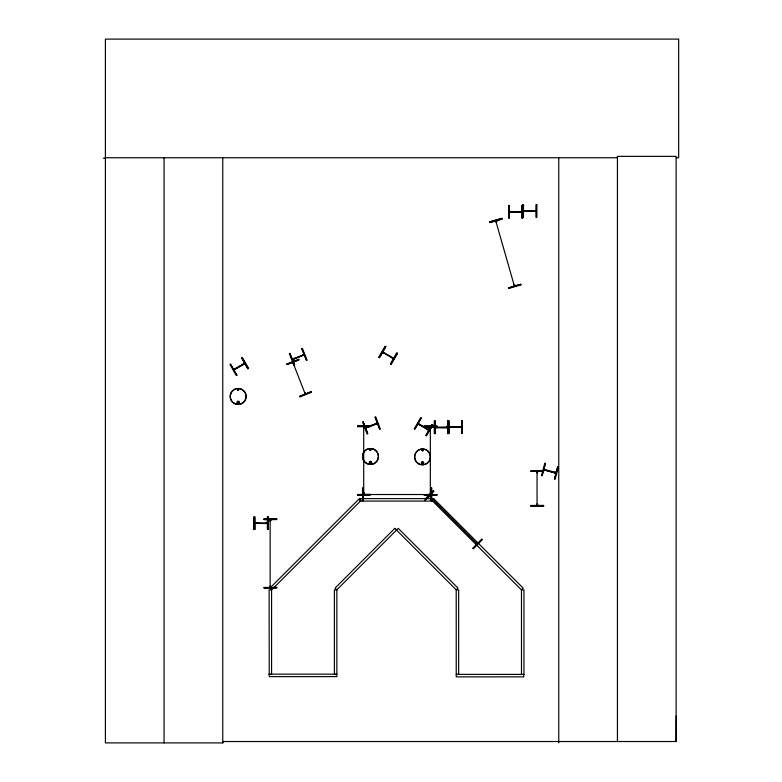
<?xml version="1.0" encoding="UTF-8"?>
<svg xmlns="http://www.w3.org/2000/svg" width="782" height="782" viewBox="0 0 782 782"><rect width="100%" height="100%" fill="white"/><g stroke="black" fill="none" stroke-linecap="round" stroke-linejoin="round"><path stroke-width="1.17" d="M222.762 157.749L222.762 742.9L222.772 741.522L676.117 741.522L676.195 716.077M383.483 353.024L383.933 352.496L382.887 352.027L393.747 358.215L392.701 357.638L392.232 358.088M417.959 423.903L428.878 430.286M427.881 429.709L428.204 429.152M429.162 429.787L428.116 429.044L427.637 429.582M430.09 496.941L429.21 495.935M429.347 496.169L430.52 496.609L429.523 495.622M476.776 542.698C476.297 544.946 477.978 542.19 476.277 543.197M292.233 359.046L293.377 358.469L293.866 359.016M270.161 520.998L270.152 519.59M363.669 427.822C365.233 428.106 362.398 427.901 363.708 426.591M363.708 494.439C362.594 492.621 365.233 492.699 364.148 494.429M430.911 427.959L430.247 428.155L430.335 426.816M430.237 494.586L430.765 493.256L430.95 494.517L429.807 494.517L429.944 493.95L429.807 494.517M536.911 504.302L537.615 504.292M237.767 389.895L238.49 389.7L237.924 390.13M369.808 449.718C370.961 452.416 371.46 447.578 369.847 449.904M370.082 449.904L370.844 449.797L370.15 449.992M421.869 450.129C423.023 452.827 423.531 447.978 421.918 450.305M422.915 450.403L422.27 450.031L422.779 450.54M244.883 363.61L234.092 369.847C232.85 369.143 235.587 368.078 234.893 369.368M243.485 363.747L244.698 363.552M244.619 363.679L234.101 369.749M496.736 222.01L496.355 220.729M514.057 284.736L514.312 285.85M514.927 285.909L514.556 284.628L514.067 285.01M270.093 519.854L270.709 519.717L270.67 520.959M270.093 520.734L270.67 520.734M270.66 587.174L270.152 587.302L270.142 586.158L270.592 587.438M363.64 426.855L363.718 427.862M363.63 493.295L364.207 493.286M364.207 494.165L363.659 494.263M430.266 427.089L430.344 428.096L430.843 427.959M430.256 493.52L430.833 493.52M430.843 494.4L430.765 493.383M536.98 471.654L537.557 471.654M537.547 505.172L537.048 505.309L537.048 471.517L537.009 472.621L537.557 472.533M542.043 475.612L545.328 463.374M542.131 475.642L545.494 463.423L544.819 463.237L541.535 475.476L542.219 475.661M545.279 470.148L544.037 469.366L543.959 469.943L556.012 473.169L543.813 469.826M554.594 472.787C554.399 471.546 556.774 472.455 555.767 473.032M557.732 466.698L554.458 478.936L555.132 479.122L558.416 466.883L557.732 466.698L554.624 478.985M304.227 354.891L292.634 359.505L292.448 358.889M377.491 423.57L365.839 428.018L365.565 427.51L367.032 427.422M366.914 427.461L366.494 427.08M371.127 462.778L371.127 462.025M421.889 462.426L421.811 463.003M423.287 463.237C422.172 459.493 421.351 465.867 423.277 462.612M537.048 471.39L537.058 472.797L537.547 471.419M292.879 362.594L293.475 362.359M293.26 363.483L293.739 363.2M305.107 393.903L305.596 393.62M254.746 522.943C256.261 521.702 256.252 524.497 255.89 522.875M266.007 522.943L267.415 522.943M523.49 210.798L524.761 210.69L524.976 211.384M448.956 426.874L461.634 426.874M378.889 357.286L385.223 346.309L385.829 346.661L379.495 357.638L378.889 357.286L385.272 346.338M379.417 357.589L385.761 346.622M382.73 352.447L393.238 358.655M396.806 352.995L390.472 363.972L391.078 364.324L397.412 353.347L396.806 352.995L390.619 364.06M391.029 364.295L397.364 353.317M414.753 429.044L421.087 418.067M421.215 418.135L414.91 429.132L414.294 428.771L420.638 417.803L421.244 418.155M418.077 424.049L418.448 423.521L419.289 424.597M429.035 429.66L428.771 430.12M426.034 435.554L432.29 424.538M496.423 220.944L495.905 220.964L496.169 222.039L496.668 221.795M496.257 222.186L495.788 220.993L514.361 285.938L514.869 285.694M237.611 389.573C240.426 388.615 236.838 392.114 237.845 389.348M238.813 402.769C235.177 403.727 240.221 399.856 238.354 403.121M422.984 450.745L423.091 449.992M363.239 494.517C363.249 493.432 365.389 494.967 364.383 493.999M292.849 362.32L293.25 363.591L293.797 363.171M305.625 393.884L305.185 392.584L304.677 393.033M521.965 212.137L509.493 212.137C508.857 211.101 511.174 211.072 510.822 212.137M521.789 212.049L509.287 212M536.169 211.384L523.696 211.384L523.754 210.739M535.895 211.306L523.49 211.238M447.685 427.656L435.212 427.656L435.134 427.08L436.239 427.568M447.509 427.568L447.509 427.031M461.556 427.412L448.956 427.314M433.355 490.822L425.261 499.014L433.316 490.773L433.815 491.272L424.909 500.285L433.687 491.145M473.012 548.387L481.859 539.306M270.601 520.871L270.592 519.59M537.488 472.66L537.488 471.517M243.534 363.562L243.661 364.236M422.006 462.27L422.544 462.045M423.082 463.335L422.348 463.531M304.002 354.363L302.839 354.774L303.152 355.311M376.191 423.375L376.162 424.079M377.237 423.658L376.992 423.003M233.73 369.378L244.483 363.171M236.897 375.125L236.291 375.477L230.006 364.471L230.563 364.148L236.819 375.165M247.874 368.781L248.481 368.43L242.146 357.462L241.53 357.814L247.894 368.772L241.687 357.726M302.898 354.657L302.859 355.439M237.963 401.665L237.503 402.769M370.248 461.576C368.332 464.44 373.063 462.123 370.473 461.644M292.351 358.997L304.169 354.774L292.448 359.505M286.926 363.982L298.675 359.251L298.939 359.896L287.15 364.549L286.906 363.923M287.102 364.412L298.871 359.74M306.427 360.453L307.082 360.189L302.399 348.42L301.744 348.674L306.515 360.424M299.604 396.474L311.344 391.714M363.259 421.84L362.604 422.094L367.129 433.932L367.784 433.678L363.18 421.869L367.618 433.736M365.565 427.51L377.159 423.082M365.722 427.92L377.442 423.443M383.6 352.995L383.835 352.418M489.796 221.873L501.956 218.325L502.161 218.999L489.982 222.518L489.796 221.873L501.976 218.383M489.972 222.469L502.132 218.921M508.632 287.972L520.773 284.335M520.929 284.873L508.779 288.48L508.583 287.796L520.744 284.247L520.939 284.922M535.015 210.739L535.015 211.306M447.412 427.646L435.271 427.588M255.01 522.875L267.415 523.383L254.746 523.383M266.271 522.875L266.144 523.383M376.298 423.932L376.162 423.316L377.286 423.033M520.822 211.423L520.499 212.137M446.532 426.943L446.219 427.656M429.758 495.759L430.423 496.521M477.03 543.822L429.308 496.032M357.589 425.926L370.257 425.848L370.257 426.552L357.589 426.63L357.589 425.926L370.257 425.907M357.589 426.454L370.257 426.376M357.589 426.542L370.257 426.522M424.215 426.151L436.884 426.073L436.884 426.777L424.215 426.855L424.215 426.151L436.884 426.131M424.215 426.679L436.884 426.601M424.215 426.767L436.884 426.747M530.929 471.253L543.598 471.175M363.366 494.077L364.51 494.068M429.807 494.077L430.823 493.941M357.589 494.654L370.267 494.566M357.599 495.123L370.267 495.094L370.267 494.39L357.589 494.507L357.599 495.182M424.215 494.879L436.894 494.713M362.574 500.636L363.278 500.627L363.2 487.958L362.496 487.958L362.633 500.636M530.929 505.573L543.607 505.583M530.939 506.13L543.607 506.042L543.598 505.397L530.929 505.485L530.939 506.189L543.607 506.11M264.033 518.925L276.701 518.847L276.711 519.551L264.033 519.629L264.033 518.925L276.701 518.906M264.033 519.453L276.711 519.463M264.042 587.565L276.711 587.575M103.341 158.238L105.404 158.228M105.404 157.749L617.438 157.749M676.225 157.749L678.659 157.749L678.659 39.1L105.404 39.1L105.404 742.9L222.85 742.9L222.85 741.522M508.583 205.441L509.287 205.441L509.287 218.119L508.583 218.119L508.642 205.441M523.617 210.798L536.032 211.238M509.424 211.56L521.965 211.56M521.965 218.119L522.669 218.119M448.252 420.765L448.956 420.765L448.956 433.433L448.252 433.433L448.252 420.765L448.321 433.629M461.634 420.765L462.338 420.765L462.338 433.433L461.634 433.433L461.634 420.765L461.722 433.433M448.379 420.96L447.675 420.96L447.675 433.629L448.379 433.629M435.134 427.08L447.548 427.08M461.634 427.451L449.161 427.314M363.376 494.517L430.95 494.517M267.415 516.824L268.118 516.824L268.118 529.492L267.415 529.492L267.444 516.824L267.591 529.492M267.424 523.52L254.952 523.383M254.746 529.492L254.042 529.492L254.042 516.824L254.746 516.824L254.746 529.492L254.658 516.824M269.233 674.162L336.817 674.162L336.817 676.626L269.233 676.626L269.116 589.921L271.579 589.921L361.186 500.324L359.446 498.584L269.839 588.181L271.579 589.921L271.579 674.397L269.116 674.397M544.888 470.109L545.122 469.601M555.064 472.25L554.917 472.797M521.829 212L521.702 211.423L520.558 212M436.151 426.943L436.493 427.656M524.634 210.739L524.761 211.238M510.431 211.492L510.568 212M446.444 427.568L446.444 427.031L447.675 427.08M544.037 469.366L556.022 472.572M428.644 430.149L418.077 423.893M305.215 394.05L292.898 362.447L293.318 363.503M392.828 357.609L392.505 358.156M536.159 210.798L534.888 210.69L534.702 211.384M364.148 426.591L364.158 427.862M418.302 423.512L429.044 429.719M536.999 505.27L537.038 504.165L537.048 505.446M430.843 427.08L430.784 428.096M270.113 520.832L270.152 519.727L270.152 587.302M476.59 542.698L477.401 543.5M476.277 543.011L477.088 543.813M242.097 357.491L248.432 368.459M230.407 364.236L236.741 375.213M305.332 392.779L305.576 393.766M460.227 427.314L460.49 426.747L460.168 427.314M514.615 284.844L514.839 285.841M301.911 348.616L306.593 360.385M289.809 353.425L294.491 365.204M293.309 362.281L293.729 363.347M375.184 417.285L379.788 429.093M496.326 220.837L496.648 221.941M514.097 284.863L514.419 285.958M537.547 504.292L537.488 505.309M431.224 487.958L431.302 500.627M430.325 493.393L430.335 494.537L430.335 426.952M364.138 493.159L364.148 494.302M363.698 493.159L363.708 494.302L363.708 426.718M363.024 487.958L363.102 500.627M270.582 586.158L270.592 587.302M676.117 741.522L676.117 156.371L617.438 156.371L617.438 741.522M558.759 157.749L558.759 742.9M536.335 204.689L536.335 217.357M523.823 674.397L523.823 676.86L456.238 676.86L456.209 589.882L458.672 589.882L458.672 674.358L456.209 674.358L523.95 674.407L523.95 589.931L521.477 589.931L431.879 500.333L433.619 498.584L523.226 588.191L521.477 589.931L521.486 674.407M523.314 204.689L523.314 217.357M522.611 218.119L522.669 205.441L521.965 205.441L522.053 218.119L522.141 205.441M509.199 205.441L509.111 218.119M462.279 420.765L462.279 433.433M448.78 420.765L448.868 433.433M447.851 420.96L447.851 433.629M434.831 420.96L434.919 433.629M268.06 516.824L268.06 529.492M254.57 516.824L254.57 529.492M254.101 516.824L254.101 529.492M164.083 157.749L164.083 742.9M432.221 424.489L425.877 435.466L426.493 435.818L432.827 424.841L432.221 424.489M450.237 427.314L450.1 426.747L450.237 427.314M481.79 539.248L472.885 548.26L473.393 548.759L482.289 539.736L481.79 539.248M394.812 528.349L335.077 588.084L336.827 589.823L398.243 528.358L457.978 588.093L456.238 589.833L394.812 528.349M289.975 353.366L289.32 353.62L294.003 365.399L294.658 365.135L289.975 353.366M311.314 391.626L299.535 396.308L299.789 396.963L311.549 392.232L311.314 391.626M375.761 417.07L375.096 417.314L379.651 429.142L380.277 428.907L375.761 417.07M543.598 470.705L530.929 470.725L530.929 471.429L543.598 471.351L543.598 470.647M431.752 487.948L431.048 487.958L431.126 500.627L431.83 500.627L431.693 487.948M436.894 494.625L424.215 494.703L424.225 495.407L436.894 495.329L436.894 494.625M276.711 587.399L264.042 587.507L264.042 588.181L276.711 588.044L276.711 587.399M523.49 204.689L522.787 204.689L522.787 217.357L523.49 217.357L523.49 204.689M536.863 204.689L536.159 204.689L536.159 217.357L536.863 217.357L536.863 204.689M435.007 420.96L434.303 420.96L434.303 433.629L435.007 433.629L435.007 420.96M433.619 498.623L359.573 498.623L359.573 501.086L433.619 501.086L433.619 498.623M336.856 589.872L334.393 589.872L334.393 674.348L336.856 674.348L336.856 589.872M237.542 403.453A1.222 1.222 0 0 0 239.38 402.388A1.222 1.222 0 0 0 237.542 401.332A1.222 1.222 0 0 0 237.542 403.453M234.15 403.404A8.015 8.015 0 0 0 246.174 396.464A8.015 8.015 0 0 0 234.15 389.524A8.015 8.015 0 0 0 234.15 403.404M234.209 403.317A7.908 7.908 0 0 0 246.066 396.464A7.908 7.908 0 0 0 234.209 389.622A7.908 7.908 0 0 0 234.209 403.317M421.733 463.609A1.144 1.144 0 0 0 423.649 463.1A1.144 1.144 0 0 0 422.251 461.703A1.144 1.144 0 0 0 421.733 463.609M418.585 463.736A7.918 7.918 0 0 0 430.462 456.883A7.918 7.918 0 0 0 418.585 450.021A7.918 7.918 0 0 0 418.585 463.736A7.908 7.908 0 0 0 430.442 456.883A7.908 7.908 0 0 0 418.595 450.031A7.908 7.908 0 0 0 418.595 463.726M369.906 463.384A1.144 1.144 0 0 0 371.616 462.397A1.144 1.144 0 0 0 369.906 461.409A1.144 1.144 0 0 0 369.906 463.384M366.523 463.325A7.908 7.908 0 0 0 378.38 456.473A7.908 7.908 0 0 0 366.523 449.63A7.908 7.908 0 0 0 366.523 463.325M366.465 463.413A8.015 8.015 0 0 0 378.488 456.473A8.015 8.015 0 0 0 366.465 449.533A8.015 8.015 0 0 0 366.465 463.413"/></g></svg>
